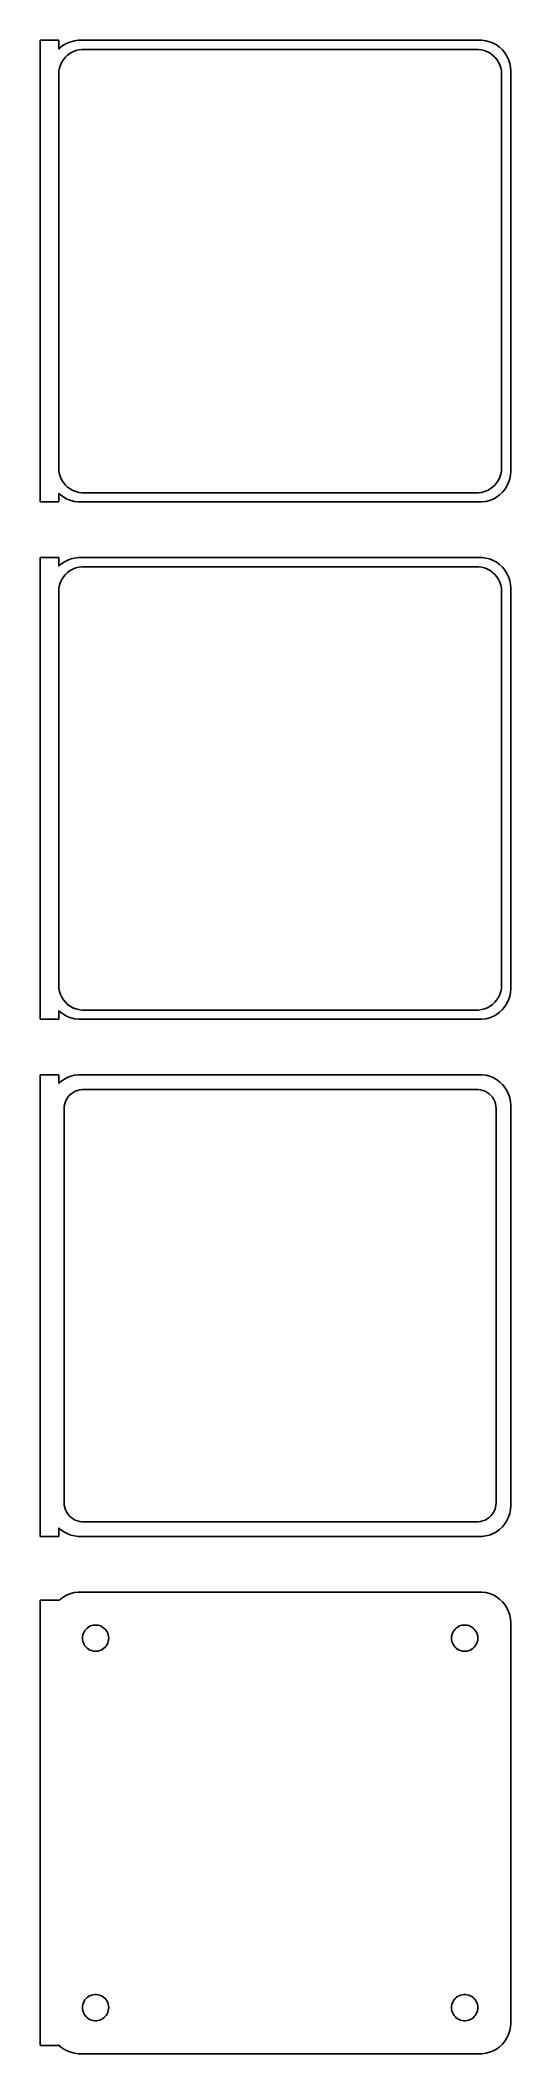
# Model space of a CAD drawing. Header units: metres. Extents: x -39 to 38, y 299 to 625.
import ezdxf

# ---------------------------------------------------------------- set-up
doc = ezdxf.new("R2010")
doc.units = ezdxf.units.M

msp = doc.modelspace()

# ---------------------------------------------------------------- linework, layer by layer
for p, q in [((-36, 625.49), (-39, 625.49)), ((-39, 625.49), (-39, 550.51)), ((-36, 624.059), (-36, 625.49)), ((-35.1791, 624.722), (-35.6871, 624.353)), ((-34.6289, 625.024), (-35.1791, 624.722)), ((-34.0451, 625.255), (-34.6289, 625.024)), ((-33.4369, 625.411), (-34.0451, 625.255)), ((-32.8139, 625.49), (-33.4369, 625.411)), ((32.8139, 625.49), (-32.8139, 625.49)), ((33.4369, 625.411), (32.8139, 625.49)), ((34.0451, 625.255), (33.4369, 625.411)), ((34.6289, 625.024), (34.0451, 625.255)), ((35.1791, 624.722), (34.6289, 625.024)), ((35.6871, 624.353), (35.1791, 624.722)), ((-35.6871, 624.353), (-36, 624.059)), ((-35.8743, 620.995), (-35.7191, 621.472)), ((-35.7191, 621.472), (-35.5052, 621.927)), ((-35.5052, 621.927), (-35.2361, 622.351)), ((-35.2361, 622.351), (-34.9159, 622.738)), ((-34.9159, 622.738), (-34.5497, 623.082)), ((-34.5497, 623.082), (-34.1433, 623.377)), ((-34.1433, 623.377), (-33.7031, 623.619)), ((-33.7031, 623.619), (-33.2361, 623.804)), ((-33.2361, 623.804), (-32.7495, 623.929)), ((-32.7495, 623.929), (-32.2512, 623.992)), ((-32.2512, 623.992), (32.2512, 623.992)), ((32.2512, 623.992), (32.7495, 623.929)), ((32.7495, 623.929), (33.2361, 623.804)), ((33.2361, 623.804), (33.7031, 623.619)), ((33.7031, 623.619), (34.1433, 623.377)), ((34.1433, 623.377), (34.5497, 623.082)), ((34.5497, 623.082), (34.9159, 622.738)), ((34.9159, 622.738), (35.2361, 622.351)), ((35.2361, 622.351), (35.5052, 621.927)), ((35.5052, 621.927), (35.7191, 621.472)), ((36.1448, 623.923), (35.6871, 624.353)), ((35.7191, 621.472), (35.8743, 620.995)), ((36.5451, 623.439), (36.1448, 623.923)), ((36.8815, 622.909), (36.5451, 623.439)), ((37.1489, 622.341), (36.8815, 622.909)), ((37.3429, 621.743), (37.1489, 622.341)), ((37.4606, 621.127), (37.3429, 621.743)), ((-36, 620), (-35.9685, 620.501)), ((-36, 556), (-36, 620)), ((-35.9685, 620.501), (-35.8743, 620.995)), ((35.8743, 620.995), (35.9685, 620.501)), ((35.9685, 620.501), (36, 620)), ((36, 620), (36, 556)), ((37.5, 620.5), (37.4606, 621.127)), ((37.5, 555.5), (37.5, 620.5)), ((-35.9685, 555.499), (-36, 556)), ((36, 556), (35.9685, 555.499)), ((-35.8743, 555.005), (-35.9685, 555.499)), ((-35.7191, 554.528), (-35.8743, 555.005)), ((-35.5052, 554.073), (-35.7191, 554.528)), ((-35.2361, 553.649), (-35.5052, 554.073)), ((-34.9159, 553.262), (-35.2361, 553.649)), ((-34.5497, 552.918), (-34.9159, 553.262)), ((-34.1433, 552.623), (-34.5497, 552.918)), ((-33.7031, 552.381), (-34.1433, 552.623)), ((34.1433, 552.623), (33.7031, 552.381)), ((34.5497, 552.918), (34.1433, 552.623)), ((34.9159, 553.262), (34.5497, 552.918)), ((35.2361, 553.649), (34.9159, 553.262)), ((35.5052, 554.073), (35.2361, 553.649)), ((35.7191, 554.528), (35.5052, 554.073)), ((35.8743, 555.005), (35.7191, 554.528)), ((35.9685, 555.499), (35.8743, 555.005)), ((36.5451, 552.561), (36.8815, 553.091)), ((36.8815, 553.091), (37.1489, 553.659)), ((37.1489, 553.659), (37.3429, 554.257)), ((37.3429, 554.257), (37.4606, 554.873)), ((37.4606, 554.873), (37.5, 555.5)), ((-39, 550.51), (-36, 550.51)), ((-36, 551.941), (-35.6871, 551.647)), ((-36, 550.51), (-36, 551.941)), ((-35.6871, 551.647), (-35.1791, 551.278)), ((-35.1791, 551.278), (-34.6289, 550.976)), ((-34.6289, 550.976), (-34.0451, 550.745)), ((-34.0451, 550.745), (-33.4369, 550.589)), ((-33.2361, 552.196), (-33.7031, 552.381)), ((-33.4369, 550.589), (-32.8139, 550.51)), ((-32.7495, 552.071), (-33.2361, 552.196)), ((-32.8139, 550.51), (32.8139, 550.51)), ((-32.2512, 552.008), (-32.7495, 552.071)), ((32.2512, 552.008), (-32.2512, 552.008)), ((32.7495, 552.071), (32.2512, 552.008)), ((33.2361, 552.196), (32.7495, 552.071)), ((32.8139, 550.51), (33.4369, 550.589)), ((33.7031, 552.381), (33.2361, 552.196)), ((33.4369, 550.589), (34.0451, 550.745)), ((34.0451, 550.745), (34.6289, 550.976)), ((34.6289, 550.976), (35.1791, 551.278)), ((35.1791, 551.278), (35.6871, 551.647)), ((35.6871, 551.647), (36.1448, 552.077)), ((36.1448, 552.077), (36.5451, 552.561)), ((-36, 541.49), (-39, 541.49)), ((-39, 541.49), (-39, 466.51)), ((-36, 540.059), (-36, 541.49)), ((-35.6871, 540.353), (-36, 540.059)), ((-35.1791, 540.722), (-35.6871, 540.353)), ((-34.6289, 541.024), (-35.1791, 540.722)), ((-34.0451, 541.255), (-34.6289, 541.024)), ((-34.1433, 539.377), (-33.7031, 539.619)), ((-33.4369, 541.411), (-34.0451, 541.255)), ((-33.7031, 539.619), (-33.2361, 539.804)), ((-32.8139, 541.49), (-33.4369, 541.411)), ((-33.2361, 539.804), (-32.7495, 539.929)), ((32.8139, 541.49), (-32.8139, 541.49)), ((-32.7495, 539.929), (-32.2512, 539.992)), ((-32.2512, 539.992), (32.2512, 539.992)), ((32.2512, 539.992), (32.7495, 539.929)), ((32.7495, 539.929), (33.2361, 539.804)), ((33.4369, 541.411), (32.8139, 541.49)), ((33.2361, 539.804), (33.7031, 539.619)), ((34.0451, 541.255), (33.4369, 541.411)), ((33.7031, 539.619), (34.1433, 539.377)), ((34.6289, 541.024), (34.0451, 541.255)), ((35.1791, 540.722), (34.6289, 541.024)), ((35.6871, 540.353), (35.1791, 540.722)), ((36.1448, 539.923), (35.6871, 540.353)), ((36.5451, 539.439), (36.1448, 539.923)), ((-36, 536), (-35.9685, 536.501)), ((-35.9685, 536.501), (-35.8743, 536.995)), ((-35.8743, 536.995), (-35.7191, 537.472)), ((-35.7191, 537.472), (-35.5052, 537.927)), ((-35.5052, 537.927), (-35.2361, 538.351)), ((-35.2361, 538.351), (-34.9159, 538.738)), ((-34.9159, 538.738), (-34.5497, 539.082)), ((-34.5497, 539.082), (-34.1433, 539.377)), ((34.1433, 539.377), (34.5497, 539.082)), ((34.5497, 539.082), (34.9159, 538.738)), ((34.9159, 538.738), (35.2361, 538.351)), ((35.2361, 538.351), (35.5052, 537.927)), ((35.5052, 537.927), (35.7191, 537.472)), ((35.7191, 537.472), (35.8743, 536.995)), ((35.8743, 536.995), (35.9685, 536.501)), ((35.9685, 536.501), (36, 536)), ((36.8815, 538.909), (36.5451, 539.439)), ((37.1489, 538.341), (36.8815, 538.909)), ((37.3429, 537.743), (37.1489, 538.341)), ((37.4606, 537.127), (37.3429, 537.743)), ((37.5, 536.5), (37.4606, 537.127)), ((37.5, 471.5), (37.5, 536.5)), ((-36, 472), (-36, 536)), ((36, 536), (36, 472)), ((-35.9685, 471.499), (-36, 472)), ((-35.8743, 471.005), (-35.9685, 471.499)), ((-35.7191, 470.528), (-35.8743, 471.005)), ((35.8743, 471.005), (35.7191, 470.528)), ((35.9685, 471.499), (35.8743, 471.005)), ((36, 472), (35.9685, 471.499)), ((37.3429, 470.257), (37.4606, 470.873)), ((37.4606, 470.873), (37.5, 471.5)), ((-36, 467.941), (-35.6871, 467.647)), ((-36, 466.51), (-36, 467.941)), ((-35.5052, 470.073), (-35.7191, 470.528)), ((-35.6871, 467.647), (-35.1791, 467.278)), ((-35.2361, 469.649), (-35.5052, 470.073)), ((-34.9159, 469.262), (-35.2361, 469.649)), ((-34.5497, 468.918), (-34.9159, 469.262)), ((-34.1433, 468.623), (-34.5497, 468.918)), ((-33.7031, 468.381), (-34.1433, 468.623)), ((-33.2361, 468.196), (-33.7031, 468.381)), ((-32.7495, 468.071), (-33.2361, 468.196)), ((-32.2512, 468.008), (-32.7495, 468.071)), ((32.2512, 468.008), (-32.2512, 468.008)), ((32.7495, 468.071), (32.2512, 468.008)), ((33.2361, 468.196), (32.7495, 468.071)), ((33.7031, 468.381), (33.2361, 468.196)), ((34.1433, 468.623), (33.7031, 468.381)), ((34.5497, 468.918), (34.1433, 468.623)), ((34.9159, 469.262), (34.5497, 468.918)), ((35.2361, 469.649), (34.9159, 469.262)), ((35.1791, 467.278), (35.6871, 467.647)), ((35.5052, 470.073), (35.2361, 469.649)), ((35.7191, 470.528), (35.5052, 470.073)), ((35.6871, 467.647), (36.1448, 468.077)), ((36.1448, 468.077), (36.5451, 468.561)), ((36.5451, 468.561), (36.8815, 469.091)), ((36.8815, 469.091), (37.1489, 469.659)), ((37.1489, 469.659), (37.3429, 470.257)), ((-39, 466.51), (-36, 466.51)), ((-35.1791, 467.278), (-34.6289, 466.976)), ((-34.6289, 466.976), (-34.0451, 466.745)), ((-34.0451, 466.745), (-33.4369, 466.589)), ((-33.4369, 466.589), (-32.8139, 466.51)), ((-32.8139, 466.51), (32.8139, 466.51)), ((32.8139, 466.51), (33.4369, 466.589)), ((33.4369, 466.589), (34.0451, 466.745)), ((34.0451, 466.745), (34.6289, 466.976)), ((34.6289, 466.976), (35.1791, 467.278)), ((-36, 457.479), (-39, 457.479)), ((-39, 457.479), (-39, 382.521)), ((-36, 456.059), (-36, 457.479)), ((-35.6871, 456.353), (-36, 456.059)), ((-35.1791, 456.722), (-35.6871, 456.353)), ((-34.6289, 457.024), (-35.1791, 456.722)), ((-34.0451, 457.255), (-34.6289, 457.024)), ((-33.4369, 457.411), (-34.0451, 457.255)), ((-33.9842, 454.399), (-33.668, 454.628)), ((-33.668, 454.628), (-33.3254, 454.817)), ((-32.8139, 457.49), (-33.4369, 457.411)), ((-33.3254, 454.817), (-32.9619, 454.961)), ((-32.9619, 454.961), (-32.5833, 455.058)), ((32.8139, 457.49), (-32.8139, 457.49)), ((-32.5833, 455.058), (-32.1954, 455.107)), ((-32.1954, 455.107), (32.1954, 455.107)), ((32.1954, 455.107), (32.5833, 455.058)), ((32.5833, 455.058), (32.9619, 454.961)), ((33.4369, 457.411), (32.8139, 457.49)), ((32.9619, 454.961), (33.3254, 454.817)), ((33.3254, 454.817), (33.668, 454.628)), ((34.0451, 457.255), (33.4369, 457.411)), ((33.668, 454.628), (33.9842, 454.399)), ((34.6289, 457.024), (34.0451, 457.255)), ((35.1791, 456.722), (34.6289, 457.024)), ((35.6871, 456.353), (35.1791, 456.722)), ((36.1448, 455.923), (35.6871, 456.353)), ((36.5451, 455.439), (36.1448, 455.923)), ((36.8815, 454.909), (36.5451, 455.439)), ((37.1489, 454.341), (36.8815, 454.909)), ((-35.1129, 452), (-35.0884, 452.39)), ((-35.1129, 388), (-35.1129, 452)), ((-35.0884, 452.39), (-35.0151, 452.774)), ((-35.0151, 452.774), (-34.8943, 453.146)), ((-34.8943, 453.146), (-34.7279, 453.5)), ((-34.7279, 453.5), (-34.5184, 453.83)), ((-34.5184, 453.83), (-34.2692, 454.131)), ((-34.2692, 454.131), (-33.9842, 454.399)), ((33.9842, 454.399), (34.2692, 454.131)), ((34.2692, 454.131), (34.5184, 453.83)), ((34.5184, 453.83), (34.7279, 453.5)), ((34.7279, 453.5), (34.8943, 453.146)), ((34.8943, 453.146), (35.0151, 452.774)), ((35.0151, 452.774), (35.0884, 452.39)), ((35.0884, 452.39), (35.1129, 452)), ((35.1129, 452), (35.1129, 388)), ((37.3429, 453.743), (37.1489, 454.341)), ((37.4606, 453.127), (37.3429, 453.743)), ((37.5, 452.5), (37.4606, 453.127)), ((37.5, 387.5), (37.5, 452.5)), ((-35.0884, 387.61), (-35.1129, 388)), ((-35.0151, 387.226), (-35.0884, 387.61)), ((-34.8943, 386.854), (-35.0151, 387.226)), ((-34.7279, 386.5), (-34.8943, 386.854)), ((-34.5184, 386.17), (-34.7279, 386.5)), ((-34.2692, 385.869), (-34.5184, 386.17)), ((-33.9842, 385.601), (-34.2692, 385.869)), ((34.2692, 385.869), (33.9842, 385.601)), ((34.5184, 386.17), (34.2692, 385.869)), ((34.7279, 386.5), (34.5184, 386.17)), ((34.8943, 386.854), (34.7279, 386.5)), ((35.0151, 387.226), (34.8943, 386.854)), ((35.0884, 387.61), (35.0151, 387.226)), ((35.1129, 388), (35.0884, 387.61)), ((37.1489, 385.659), (37.3429, 386.257)), ((37.3429, 386.257), (37.4606, 386.873)), ((37.4606, 386.873), (37.5, 387.5)), ((-36, 382.521), (-36, 383.941)), ((-36, 383.941), (-35.6871, 383.647)), ((-35.6871, 383.647), (-35.1791, 383.278)), ((-35.1791, 383.278), (-34.6289, 382.976)), ((-34.6289, 382.976), (-34.0451, 382.745)), ((-34.0451, 382.745), (-33.4369, 382.589)), ((-33.668, 385.372), (-33.9842, 385.601)), ((-33.3254, 385.183), (-33.668, 385.372)), ((-33.4369, 382.589), (-32.8139, 382.51)), ((-32.9619, 385.039), (-33.3254, 385.183)), ((-32.5833, 384.942), (-32.9619, 385.039)), ((-32.1954, 384.893), (-32.5833, 384.942)), ((32.1954, 384.893), (-32.1954, 384.893)), ((32.5833, 384.942), (32.1954, 384.893)), ((32.9619, 385.039), (32.5833, 384.942)), ((32.8139, 382.51), (33.4369, 382.589)), ((33.3254, 385.183), (32.9619, 385.039)), ((33.668, 385.372), (33.3254, 385.183)), ((33.4369, 382.589), (34.0451, 382.745)), ((33.9842, 385.601), (33.668, 385.372)), ((34.0451, 382.745), (34.6289, 382.976)), ((34.6289, 382.976), (35.1791, 383.278)), ((35.1791, 383.278), (35.6871, 383.647)), ((35.6871, 383.647), (36.1448, 384.077)), ((36.1448, 384.077), (36.5451, 384.561)), ((36.5451, 384.561), (36.8815, 385.091)), ((36.8815, 385.091), (37.1489, 385.659)), ((-39, 382.521), (-36, 382.521)), ((-32.8139, 382.51), (32.8139, 382.51)), ((-34.6289, 373.024), (-35.1791, 372.722)), ((-34.0451, 373.255), (-34.6289, 373.024)), ((-33.4369, 373.411), (-34.0451, 373.255)), ((-32.8139, 373.49), (-33.4369, 373.411)), ((32.8139, 373.49), (-32.8139, 373.49)), ((33.4369, 373.411), (32.8139, 373.49)), ((34.0451, 373.255), (33.4369, 373.411)), ((34.6289, 373.024), (34.0451, 373.255)), ((35.1791, 372.722), (34.6289, 373.024)), ((-36, 372.153), (-39, 372.153)), ((-39, 372.153), (-39, 299.847)), ((-35.6871, 372.353), (-36, 372.059)), ((-36, 372.059), (-36, 372.153)), ((-35.1791, 372.722), (-35.6871, 372.353)), ((35.6871, 372.353), (35.1791, 372.722)), ((36.1448, 371.923), (35.6871, 372.353)), ((36.5451, 371.439), (36.1448, 371.923)), ((36.8815, 370.909), (36.5451, 371.439)), ((37.1489, 370.341), (36.8815, 370.909)), ((37.3429, 369.743), (37.1489, 370.341)), ((37.4606, 369.127), (37.3429, 369.743)), ((-32.1353, 366), (-32.1185, 366.268)), ((-32.1185, 366.268), (-32.0682, 366.531)), ((-32.0682, 366.531), (-31.9853, 366.786)), ((-31.9853, 366.786), (-31.8712, 367.029)), ((-31.8712, 367.029), (-31.7275, 367.255)), ((-31.7275, 367.255), (-31.5565, 367.462)), ((-31.5565, 367.462), (-31.3611, 367.645)), ((-31.3611, 367.645), (-31.1441, 367.803)), ((-31.1441, 367.803), (-30.9091, 367.932)), ((-30.9091, 367.932), (-30.6598, 368.031)), ((-30.6598, 368.031), (-30.4001, 368.097)), ((-30.4001, 368.097), (-30.1341, 368.131)), ((-30.1341, 368.131), (-29.8659, 368.131)), ((-29.8659, 368.131), (-29.5999, 368.097)), ((-29.5999, 368.097), (-29.3401, 368.031)), ((-29.3401, 368.031), (-29.0908, 367.932)), ((-29.0908, 367.932), (-28.8559, 367.803)), ((-28.8559, 367.803), (-28.6389, 367.645)), ((-28.6389, 367.645), (-28.4434, 367.462)), ((-28.4434, 367.462), (-28.2725, 367.255)), ((-28.2725, 367.255), (-28.1288, 367.029)), ((-28.1288, 367.029), (-28.0146, 366.786)), ((-28.0146, 366.786), (-27.9318, 366.531)), ((-27.9318, 366.531), (-27.8815, 366.268)), ((-27.8815, 366.268), (-27.8647, 366)), ((27.8647, 366), (27.8815, 366.268)), ((27.8815, 366.268), (27.9318, 366.531)), ((27.9318, 366.531), (28.0146, 366.786)), ((28.0146, 366.786), (28.1288, 367.029)), ((28.1288, 367.029), (28.2725, 367.255)), ((28.2725, 367.255), (28.4434, 367.462)), ((28.4434, 367.462), (28.6389, 367.645)), ((28.6389, 367.645), (28.8559, 367.803)), ((28.8559, 367.803), (29.0908, 367.932)), ((29.0908, 367.932), (29.3401, 368.031)), ((29.3401, 368.031), (29.5999, 368.097)), ((29.5999, 368.097), (29.8659, 368.131)), ((29.8659, 368.131), (30.1341, 368.131)), ((30.1341, 368.131), (30.4001, 368.097)), ((30.4001, 368.097), (30.6598, 368.031)), ((30.6598, 368.031), (30.9091, 367.932)), ((30.9091, 367.932), (31.1441, 367.803)), ((31.1441, 367.803), (31.3611, 367.645)), ((31.3611, 367.645), (31.5565, 367.462)), ((31.5565, 367.462), (31.7275, 367.255)), ((31.7275, 367.255), (31.8712, 367.029)), ((31.8712, 367.029), (31.9853, 366.786)), ((31.9853, 366.786), (32.0682, 366.531)), ((32.0682, 366.531), (32.1185, 366.268)), ((32.1185, 366.268), (32.1353, 366)), ((37.5, 368.5), (37.4606, 369.127)), ((37.5, 303.5), (37.5, 368.5)), ((-32.1185, 365.732), (-32.1353, 366)), ((-32.0682, 365.469), (-32.1185, 365.732)), ((-31.9853, 365.214), (-32.0682, 365.469)), ((-31.8712, 364.971), (-31.9853, 365.214)), ((-31.7275, 364.745), (-31.8712, 364.971)), ((-31.5565, 364.538), (-31.7275, 364.745)), ((-31.3611, 364.355), (-31.5565, 364.538)), ((-31.1441, 364.197), (-31.3611, 364.355)), ((-30.9091, 364.068), (-31.1441, 364.197)), ((-30.6598, 363.969), (-30.9091, 364.068)), ((-30.4001, 363.903), (-30.6598, 363.969)), ((-30.1341, 363.869), (-30.4001, 363.903)), ((-29.8659, 363.869), (-30.1341, 363.869)), ((-29.5999, 363.903), (-29.8659, 363.869)), ((-29.3401, 363.969), (-29.5999, 363.903)), ((-29.0908, 364.068), (-29.3401, 363.969)), ((-28.8559, 364.197), (-29.0908, 364.068)), ((-28.6389, 364.355), (-28.8559, 364.197)), ((-28.4434, 364.538), (-28.6389, 364.355)), ((-28.2725, 364.745), (-28.4434, 364.538)), ((-28.1288, 364.971), (-28.2725, 364.745)), ((-28.0146, 365.214), (-28.1288, 364.971)), ((-27.9318, 365.469), (-28.0146, 365.214)), ((-27.8815, 365.732), (-27.9318, 365.469)), ((-27.8647, 366), (-27.8815, 365.732)), ((27.8815, 365.732), (27.8647, 366)), ((27.9318, 365.469), (27.8815, 365.732)), ((28.0146, 365.214), (27.9318, 365.469)), ((28.1288, 364.971), (28.0146, 365.214)), ((28.2725, 364.745), (28.1288, 364.971)), ((28.4434, 364.538), (28.2725, 364.745)), ((28.6389, 364.355), (28.4434, 364.538)), ((28.8559, 364.197), (28.6389, 364.355)), ((29.0908, 364.068), (28.8559, 364.197)), ((29.3401, 363.969), (29.0908, 364.068)), ((29.5999, 363.903), (29.3401, 363.969)), ((29.8659, 363.869), (29.5999, 363.903)), ((30.1341, 363.869), (29.8659, 363.869)), ((30.4001, 363.903), (30.1341, 363.869)), ((30.6598, 363.969), (30.4001, 363.903)), ((30.9091, 364.068), (30.6598, 363.969)), ((31.1441, 364.197), (30.9091, 364.068)), ((31.3611, 364.355), (31.1441, 364.197)), ((31.5565, 364.538), (31.3611, 364.355)), ((31.7275, 364.745), (31.5565, 364.538)), ((31.8712, 364.971), (31.7275, 364.745)), ((31.9853, 365.214), (31.8712, 364.971)), ((32.0682, 365.469), (31.9853, 365.214)), ((32.1185, 365.732), (32.0682, 365.469)), ((32.1353, 366), (32.1185, 365.732)), ((-31.7275, 307.255), (-31.5565, 307.462)), ((-31.5565, 307.462), (-31.3611, 307.645)), ((-31.3611, 307.645), (-31.1441, 307.803)), ((-31.1441, 307.803), (-30.9091, 307.932)), ((-30.9091, 307.932), (-30.6598, 308.031)), ((-30.6598, 308.031), (-30.4001, 308.097)), ((-30.4001, 308.097), (-30.1341, 308.131)), ((-30.1341, 308.131), (-29.8659, 308.131)), ((-29.8659, 308.131), (-29.5999, 308.097)), ((-29.5999, 308.097), (-29.3401, 308.031)), ((-29.3401, 308.031), (-29.0908, 307.932)), ((-29.0908, 307.932), (-28.8559, 307.803)), ((-28.8559, 307.803), (-28.6389, 307.645)), ((-28.6389, 307.645), (-28.4434, 307.462)), ((-28.4434, 307.462), (-28.2725, 307.255)), ((28.2725, 307.255), (28.4434, 307.462)), ((28.4434, 307.462), (28.6389, 307.645)), ((28.6389, 307.645), (28.8559, 307.803)), ((28.8559, 307.803), (29.0908, 307.932)), ((29.0908, 307.932), (29.3401, 308.031)), ((29.3401, 308.031), (29.5999, 308.097)), ((29.5999, 308.097), (29.8659, 308.131)), ((29.8659, 308.131), (30.1341, 308.131)), ((30.1341, 308.131), (30.4001, 308.097)), ((30.4001, 308.097), (30.6598, 308.031)), ((30.6598, 308.031), (30.9091, 307.932)), ((30.9091, 307.932), (31.1441, 307.803)), ((31.1441, 307.803), (31.3611, 307.645)), ((31.3611, 307.645), (31.5565, 307.462)), ((31.5565, 307.462), (31.7275, 307.255)), ((-32.1353, 306), (-32.1185, 306.268)), ((-32.1185, 305.732), (-32.1353, 306)), ((-32.1185, 306.268), (-32.0682, 306.531)), ((-32.0682, 305.469), (-32.1185, 305.732)), ((-32.0682, 306.531), (-31.9853, 306.786)), ((-31.9853, 305.214), (-32.0682, 305.469)), ((-31.9853, 306.786), (-31.8712, 307.029)), ((-31.8712, 304.971), (-31.9853, 305.214)), ((-31.8712, 307.029), (-31.7275, 307.255)), ((-31.7275, 304.745), (-31.8712, 304.971)), ((-31.5565, 304.538), (-31.7275, 304.745)), ((-31.3611, 304.355), (-31.5565, 304.538)), ((-31.1441, 304.197), (-31.3611, 304.355)), ((-30.9091, 304.068), (-31.1441, 304.197)), ((-28.8559, 304.197), (-29.0908, 304.068)), ((-28.6389, 304.355), (-28.8559, 304.197)), ((-28.4434, 304.538), (-28.6389, 304.355)), ((-28.2725, 304.745), (-28.4434, 304.538)), ((-28.2725, 307.255), (-28.1288, 307.029)), ((-28.1288, 304.971), (-28.2725, 304.745)), ((-28.1288, 307.029), (-28.0146, 306.786)), ((-28.0146, 305.214), (-28.1288, 304.971)), ((-28.0146, 306.786), (-27.9318, 306.531)), ((-27.9318, 305.469), (-28.0146, 305.214)), ((-27.9318, 306.531), (-27.8815, 306.268)), ((-27.8815, 305.732), (-27.9318, 305.469)), ((-27.8815, 306.268), (-27.8647, 306)), ((-27.8647, 306), (-27.8815, 305.732)), ((27.8647, 306), (27.8815, 306.268)), ((27.8815, 305.732), (27.8647, 306)), ((27.8815, 306.268), (27.9318, 306.531)), ((27.9318, 305.469), (27.8815, 305.732)), ((27.9318, 306.531), (28.0146, 306.786)), ((28.0146, 305.214), (27.9318, 305.469)), ((28.0146, 306.786), (28.1288, 307.029)), ((28.1288, 304.971), (28.0146, 305.214)), ((28.1288, 307.029), (28.2725, 307.255)), ((28.2725, 304.745), (28.1288, 304.971)), ((28.4434, 304.538), (28.2725, 304.745)), ((28.6389, 304.355), (28.4434, 304.538)), ((28.8559, 304.197), (28.6389, 304.355)), ((29.0908, 304.068), (28.8559, 304.197)), ((31.1441, 304.197), (30.9091, 304.068)), ((31.3611, 304.355), (31.1441, 304.197)), ((31.5565, 304.538), (31.3611, 304.355)), ((31.7275, 304.745), (31.5565, 304.538)), ((31.7275, 307.255), (31.8712, 307.029)), ((31.8712, 304.971), (31.7275, 304.745)), ((31.8712, 307.029), (31.9853, 306.786)), ((31.9853, 305.214), (31.8712, 304.971)), ((31.9853, 306.786), (32.0682, 306.531)), ((32.0682, 305.469), (31.9853, 305.214)), ((32.0682, 306.531), (32.1185, 306.268)), ((32.1185, 305.732), (32.0682, 305.469)), ((32.1185, 306.268), (32.1353, 306)), ((32.1353, 306), (32.1185, 305.732)), ((-30.6598, 303.969), (-30.9091, 304.068)), ((-30.4001, 303.903), (-30.6598, 303.969)), ((-30.1341, 303.869), (-30.4001, 303.903)), ((-29.8659, 303.869), (-30.1341, 303.869)), ((-29.5999, 303.903), (-29.8659, 303.869)), ((-29.3401, 303.969), (-29.5999, 303.903)), ((-29.0908, 304.068), (-29.3401, 303.969)), ((29.3401, 303.969), (29.0908, 304.068)), ((29.5999, 303.903), (29.3401, 303.969)), ((29.8659, 303.869), (29.5999, 303.903)), ((30.1341, 303.869), (29.8659, 303.869)), ((30.4001, 303.903), (30.1341, 303.869)), ((30.6598, 303.969), (30.4001, 303.903)), ((30.9091, 304.068), (30.6598, 303.969)), ((36.5451, 300.561), (36.8815, 301.091)), ((36.8815, 301.091), (37.1489, 301.659)), ((37.1489, 301.659), (37.3429, 302.257)), ((37.3429, 302.257), (37.4606, 302.873)), ((37.4606, 302.873), (37.5, 303.5)), ((-39, 299.847), (-36, 299.847)), ((-36, 299.847), (-36, 299.941)), ((-36, 299.941), (-35.6871, 299.647)), ((-35.6871, 299.647), (-35.1791, 299.278)), ((-35.1791, 299.278), (-34.6289, 298.976)), ((-34.6289, 298.976), (-34.0451, 298.745)), ((-34.0451, 298.745), (-33.4369, 298.589)), ((-33.4369, 298.589), (-32.8139, 298.51)), ((-32.8139, 298.51), (32.8139, 298.51)), ((32.8139, 298.51), (33.4369, 298.589)), ((33.4369, 298.589), (34.0451, 298.745)), ((34.0451, 298.745), (34.6289, 298.976)), ((34.6289, 298.976), (35.1791, 299.278)), ((35.1791, 299.278), (35.6871, 299.647)), ((35.6871, 299.647), (36.1448, 300.077)), ((36.1448, 300.077), (36.5451, 300.561))]:
    msp.add_line(p, q)

doc.saveas('drawing.dxf')
